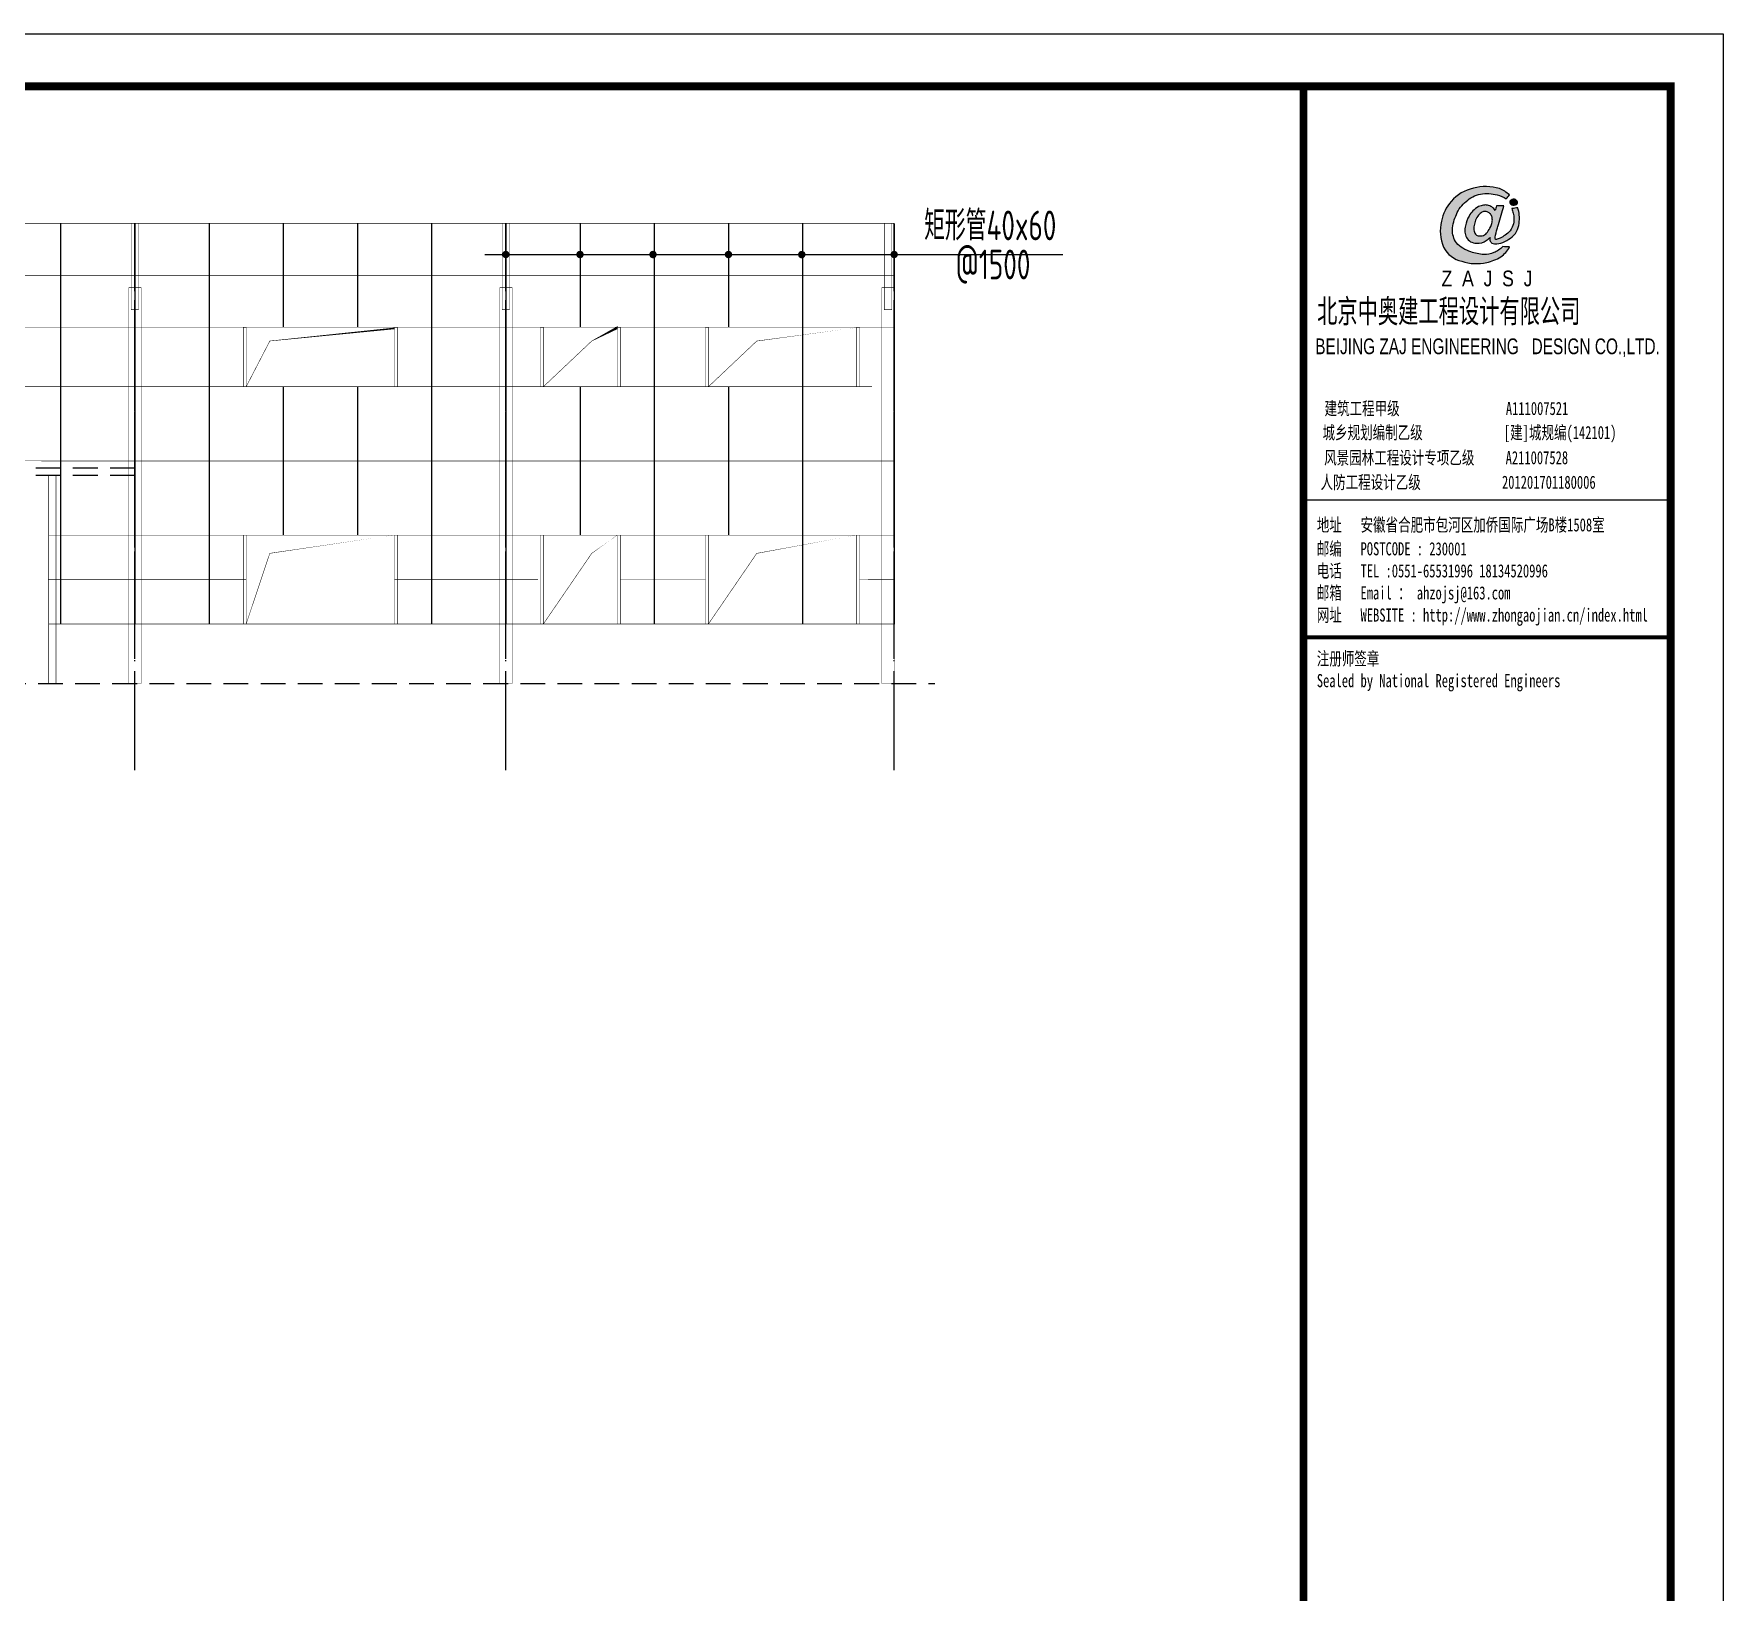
# Model space of a CAD drawing. Extents: x 180850 to 1399066, y 113487 to 334416.
# Drawn here: x 1249221 to 1283373, y 167623 to 199123 of the extents above; entities that cross this region are included whole.
import ezdxf
from ezdxf.enums import TextEntityAlignment as Align

# ---------------------------------------------------------------- set-up
doc = ezdxf.new("R2010")
doc.units = 0
doc.header["$LTSCALE"] = 1000
doc.linetypes.add('DASHED', pattern=[0.75, 0.5, -0.25])
doc.linetypes.add('DOTE', pattern=[2.4200000000000004, 2, -0.2, 0.02, -0.2])
doc.layers.add('_0', color=7, linetype='Continuous', lineweight=25)
for name, color, linetype in [('AXIS', 3, 'Continuous'), ('DOTE', 1, 'Continuous'), ('LT', 27, 'Continuous'), ('PUB_TITLE', 4, 'Continuous'), ('TEXT', 7, 'Continuous'), ('图签', 3, 'Continuous')]:
    doc.layers.add(name, color=color, linetype=linetype)
doc.styles.add('_gyy_title_Arial', font='arial.ttf', dxfattribs={"width": 0.7})
doc.styles.add('_gyy_title_ST', font='', dxfattribs={"width": 0.8})
doc.styles.add('HZ', font='txt.shx', dxfattribs={"width": 0.8, "bigfont": '000hztxt.shx'})
doc.styles.add('TSSD_Label', font='tssdeng.shx', dxfattribs={"width": 0.7, "bigfont": 'hztxt.shx'})
doc.styles.get('_gyy_title_ST').set_extended_font_data('SimSun')

# ---------------------------------------------------------------- blocks, each defined once
blk = doc.blocks.new('dd')
at = {"layer": '图签'}
h = blk.add_hatch(color=5, dxfattribs=at)
h.set_gradient(color1=(0, 0, 255), color2=(36, 36, 255), one_color=1, tint=0.5699999928474426)
h.paths.add_polyline_path([(451.8700253354618, 1270.103420782327, -0.09320616088150534), (531.1827945826794, 1561.965994964293, -0.1363212163101111), (715.9985840857273, 1807.10089223362, -0.1610393238100812), (988.1815984683137, 1948.137378285403, -0.1085913658374331), (1307.408932071755, 1934.705338552902, -0.04949688892021249), (1478.869990755222, 1861.206130500403, 0.0626270110807939), (1538.714814671432, 1932.317674396443, 0.09438823889892695), (1351.092656026016, 2055.593833866281, 0.1363260500647915), (853.7702773959585, 2062.309784872165, 0.1617216785072695), (430.3740807502763, 1810.458936596944, 0.1336611515905043), (243.3694883572171, 1434.660402611655, 0.1584139553343168), (285.8818659918604, 937.3756653797274, 0.2251700129393347), (631.9912853868464, 668.7347330086482, 0.1386632098469543), (1107.108042358282, 645.9967663732263, 0.07467564023450167), (1374.614592607715, 752.6850157670708, 0.1253444608720461), (1542.789770612609, 943.5213148760376, 0.006312031941914268), (1412.714348968701, 948.2582191075053, -0.0903849800875068), (1243.563420745195, 833.2772541621816, -0.09674474669206579), (1053.283653047284, 796.7837418183989, -0.07384507770527024), (803.366031993997, 850.0673382579985, -0.1408684842340485), (530.0580612454798, 1020.407350922716, -0.1607526894020743)])
h = blk.add_hatch(color=5, dxfattribs=at)
h.set_gradient(color1=(0, 0, 255), color2=(36, 36, 255), one_color=1, tint=0.5699999928474426)
h.paths.add_polyline_path([(1306.407087504514, 1288.91373014843, 0.0111685735543448), (1334.179949609912, 1370.234098000503, 0.0058073874292059), (1430.74394870142, 1723.526488231269, 0.011050354061816), (1291.784215944004, 1723.529203739861, 0.0167957366316829), (1267.441980092903, 1633.707473442541, 0.1259426083053771), (1203.433657872607, 1703.708850598967, 0.0838063796686714), (1120.357503668289, 1738.718835325904, 0.0828793590796445), (1046.800880110008, 1738.718835325904, -0.008502643764238), (951.6102572496748, 1709.892786455952, 0.0600568736950971), (844.1918671937892, 1628.15898099661, 0.0860781051540098), (773.5459901731228, 1531.601881071605, 0.0994244713489728), (704.600929418928, 1346.663471880165, 0.1215296120319456), (690.2345407729736, 1225.275188066851, 0.1026437782428593), (719.1156320978189, 1121.836459107435, 0.0566482742468074), (797.1326050549978, 1042.059114224117, 0.0929136686891323), (913.2508955734083, 1013.049208190372, 0.1945783011681839), (1098.31446987472, 1063.816647039959, -0.0025615636283557), (1174.51710499695, 1121.836459107435, 0.064353767081985), (1166.703297247295, 1068.38952589158, 0.1723847969635242), (1207.175409053569, 1016.67553252005, 0.1054584010802425), (1299.707307718345, 1002.170510642813, 0.0865667796574235), (1453.926915797987, 1045.685438553788, 0.0476737600010144), (1592.398695950978, 1136.125948054818, 0.1663589447892159), (1691.606510339188, 1274.138637935452, 0.0967482117768707), (1728.076596563798, 1431.319022455689, 0.0315096700737666), (1727.893490065471, 1547.919858532594, 0.0418149263440607), (1700.064647776191, 1690.631717166907, 0.0076537536443611), (1588.188807693659, 1673.025224631347, -0.0099193972810641), (1610.49769160396, 1584.974169656169, -0.0682693283308104), (1623.722173708375, 1482.05106707973, -0.1053359049731597), (1604.517848207732, 1352.10288951431, -0.1465197194586811), (1528.315213085269, 1223.371199085872, -0.0704859650629139), (1433.968976585544, 1150.846365141158, -0.0779367891432944), (1341.2084735838, 1102.844496109072, -0.1270977973068282), (1272.480865735444, 1084.427517124859, -0.1142145572256323), (1266.792074689991, 1129.121885298591, -0.0076090104044611)])
h.paths.add_polyline_path([(864.6406924028415, 1244.688025586525, -0.0999939566699065), (863.3457882258808, 1327.501423788981, -0.0509744533588661), (888.1885003037751, 1426.693534287693, -0.1205272215307177), (938.4462159016402, 1529.358961394017, -0.0438880200763531), (1001.893175081583, 1595.350875172197, -0.0844602066327082), (1063.439038293203, 1619.272964574968, -0.1473090708362969), (1127.492189266952, 1606.996539419815, -0.0374735859716375), (1176.695871599019, 1572.059546676181, -0.0693101734139261), (1209.066691762535, 1507.361656801364, -0.0676621388367064), (1213.154978850973, 1431.211870955409, -0.0267604170290998), (1210.905562745989, 1412.752891929893, 0.0172094390759435), (1183.169946420705, 1328.795447693843, -0.0488147901550103), (1119.723210269236, 1222.690858719423, -0.1390957044950057), (1045.805280343862, 1163.067977448438, -0.0979906843879139), (944.055385729298, 1153.151947747323, -0.0853943395427025), (908.9091974013718, 1169.116671556527, -0.1491414409661274)], flags=16)
h = blk.add_hatch(color=1, dxfattribs=at)
h.set_gradient(color1=(255, 0, 0), color2=(255, 0, 0), tint=0.5699999928474426)
h.paths.add_polyline_path([(1556.745340537862, 1817.821624113116, 0.3865527282698974), (1564.19717283512, 1757.317881104551, 0.170676473489855), (1604.202039679862, 1735.616538343245, 0.0822241971415479), (1656.51206465147, 1742.635888099598, 0.087508618819219), (1686.217915818212, 1765.695294900055, 0.2642345364635653), (1693.669525086996, 1803.859221880375, 0.2443334854711184), (1635.554907016573, 1850.397721087174, 0.3027104106784956)])
blk.add_lwpolyline([(1538.714814671432, 1932.317674396443, 0.0943882388989285), (1351.092656026012, 2055.593833866282, 0.1363260500647897), (853.7702773959609, 2062.309784872166, 0.1617216785072703), (430.3740807502763, 1810.458936596944, 0.1336611515905043), (243.3694883572171, 1434.660402611655, 0.1584139553343178), (285.8818659918616, 937.3756653797245, 0.2251700129393321), (631.9912853868445, 668.7347330086486, 0.1386632098469615), (1107.108042358304, 645.9967663732314, 0.0746756402344957), (1374.614592607715, 752.6850157670706, 0.1253444608720465), (1542.78977061261, 943.5213148760376, 0.0063120319419143), (1412.714348968701, 948.2582191075053, -0.0903849800875068), (1243.563420745195, 833.2772541621816, -0.0967447466920651), (1053.283653047285, 796.783741818399, -0.0738450777052711), (803.3660319939954, 850.0673382579989, -0.140868484234048), (530.0580612454796, 1020.407350922716, -0.1607526894020731), (451.8700253354618, 1270.103420782325, -0.0932061608815069), (531.1827945826808, 1561.965994964296, -0.1363212163101089), (715.9985840857262, 1807.100892233619, -0.1610393238100931), (988.1815984683344, 1948.137378285406, -0.1085913658374281), (1307.408932071761, 1934.7053385529, -0.0494968889202108), (1478.869990755222, 1861.206130500403, 0.0626270110807941)], format="xyb", close=True, dxfattribs=at)
for points in [[(1430.621093950118, 1723.529203739861, 0.0110405820226935), (1291.784215944004, 1723.529203739861, 0.0167957366316829), (1267.441980092903, 1633.707473442541, 0.1259426083053771), (1203.433657872607, 1703.708850598967, 0.0838063796686714), (1120.357503668289, 1738.718835325904, 0.0828793590796445), (1046.800880110008, 1738.718835325904, -0.008502643764238), (951.6102572496748, 1709.892786455952, 0.060056873695097), (844.1918671937892, 1628.15898099661, 0.0860781051540098), (773.5459901731228, 1531.601881071605, 0.0994244713489729), (704.600929418928, 1346.663471880165, 0.1215296120319456), (690.2345407729736, 1225.275188066851, 0.1026437782428593), (719.1156320978189, 1121.836459107435, 0.0566482742468074), (797.1326050549978, 1042.059114224117, 0.0929136686891323), (913.2508955734083, 1013.049208190372, 0.1945783011681839), (1098.31446987472, 1063.816647039959, -0.0025615636283557), (1174.51710499695, 1121.836459107435, 0.064353767081985), (1166.703297247295, 1068.38952589158, 0.1723847969635242), (1207.175409053569, 1016.67553252005, 0.1054584010802425), (1299.707307718345, 1002.170510642813, 0.0865667796574235), (1453.926915797987, 1045.685438553788, 0.0476737600010144), (1592.398695950978, 1136.125948054818, 0.1663589447892159), (1691.606510339188, 1274.138637935452, 0.0967482117768707), (1728.076596563798, 1431.319022455689, 0.0315096700737666), (1727.893490065471, 1547.919858532594, 0.0418149263440607), (1700.064647776191, 1690.631717166907, 0.0076537536443611), (1588.188807693659, 1673.025224631347, -0.0099193972810641), (1610.49769160396, 1584.974169656169, -0.0682693283308104), (1623.722173708375, 1482.05106707973, -0.1053359049731597), (1604.517848207732, 1352.10288951431, -0.1465197194586811), (1528.315213085269, 1223.371199085872, -0.0704859650629139), (1433.968976585544, 1150.846365141158, -0.0779367891432944), (1341.2084735838, 1102.844496109072, -0.1270977973068282), (1272.480865735444, 1084.427517124859, -0.1142145572256323), (1266.792074689991, 1129.121885298591, -0.0076090104044611), (1306.407087504514, 1288.91373014843, 0.0111685735543448), (1334.179949609912, 1370.234098000503, 0.0057820377645945), (1430.340300915879, 1721.979570176467, 0.0690251739103496)], [(1213.154978851904, 1431.211870967571, 0.0676621388256988), (1209.066691762651, 1507.361656801171, 0.0693101734139356), (1176.695871599135, 1572.059546675999, 0.037473585972357), (1127.492189266137, 1606.996539420317, 0.1473090708344477), (1063.439038293087, 1619.27296457495, 0.0844602066324044), (1001.893175081699, 1595.350875172226, 0.0438880200764336), (938.4462159016402, 1529.358961393926, 0.1205272215299953), (888.1885003038915, 1426.693534288286, 0.0509744533585513), (863.3457882261137, 1327.501423790192, 0.0999939566652626), (864.6406924017938, 1244.688025591488, 0.1491414409746819), (908.9091974013718, 1169.116671556534, 0.0853943395424477), (944.0553857291816, 1153.151947747348, 0.0979906843881414), (1045.805280343979, 1163.067977448474, 0.1390957044948573), (1119.723210269236, 1222.690858719448, 0.0488147901549098), (1183.169946420589, 1328.795447693643, -0.0172094390759338), (1210.905562745989, 1412.752891929602, 0.0267604170470766), (1213.154978851904, 1431.211870967571, 0.4412732984959725)], [(1693.669525086996, 1803.859221880375, 0.2439579563705034), (1635.667140612029, 1850.375359764083, 0.303116686561181), (1556.745340537862, 1817.821624113116, 0.3865527282698974), (1564.19717283512, 1757.317881104551, 0.1706764734898549), (1604.202039679862, 1735.616538343245, 0.0822241971415479), (1656.51206465147, 1742.635888099598, 0.087508618819219), (1686.217915818212, 1765.695294900055, 0.2642345364635653), (1693.669525086996, 1803.859221880375, -7.823139000216662)]]:
    blk.add_lwpolyline(points, format="xyb", dxfattribs=at)
at = {"insert": (245.7198282560566, 492.1178466209385), "char_height": 300, "width": 8000, "attachment_point": 1, "style": 'HZ'}
blk.add_mtext('{\\fArial|b0|i0|c0|p32;Z  A  J  S  J}', dxfattribs=at)

msp = doc.modelspace()

# ---------------------------------------------------------------- linework, layer by layer
at = {"color": 4}
for p, q in [((1249763.30296885, 195291.629591949), (1249763.302984841, 187191.629592029)), ((1251263.30296885, 195291.6295949103), (1251263.302984841, 187191.6295949903)), ((1252763.30296885, 195291.6295830649), (1252763.302984841, 187191.629583145)), ((1254263.30296885, 195291.6295860263), (1254263.302972996, 193191.6287463119)), ((1255763.30296885, 195291.6295889876), (1255763.302972996, 193191.628746318)), ((1257263.30296885, 195291.629591949), (1257263.302984841, 187191.629592029)), ((1258763.30296885, 195291.6295949103), (1258763.302984841, 187191.6295949903)), ((1260263.302952858, 195291.6295920052), (1260263.302957004, 193191.6287522908)), ((1261763.302952858, 195291.6295861706), (1261763.302968849, 187191.6295862507)), ((1263263.302952858, 195291.6295891321), (1263263.302957004, 193191.6287464625)), ((1264763.302952858, 195291.6295920934), (1264763.302968849, 187191.6295921734)), ((1266613.302960854, 195291.6295950548), (1266613.302976845, 187191.6295951348)), ((1254263.302975365, 191991.6295855161), (1254263.302981294, 188988.2545949112)), ((1255763.302975365, 191991.6295855161), (1255763.302981294, 188988.2545949153)), ((1260263.302959373, 191991.629591495), (1260263.302965302, 188988.2546008901)), ((1263263.302959373, 191991.6295856606), (1263263.302965302, 188988.2545950598))]:
    msp.add_line(p, q, dxfattribs=at)
at = {"layer": '_0', "color": 1, "const_width": 75}
for points in [[(1258763.302968849, 194698.9885180718, 1), (1258763.302968849, 194623.9885180718, 1)], [(1260263.302954102, 194698.9885181282, 1), (1260263.302954102, 194623.9885181282, 1)], [(1261738.721517073, 194698.9885191647, 1), (1261738.721517073, 194623.9885191647, 1)], [(1263263.302954176, 194698.9885202306, 1), (1263263.302954176, 194623.9885202306, 1)], [(1264746.088760638, 194697.1679735872, 1), (1264746.088760638, 194622.1679735872, 1)], [(1266613.302968849, 194698.9885188976, 1), (1266613.302968849, 194623.9885188976, 1)]]:
    msp.add_lwpolyline(points, format="xyb", close=True, dxfattribs=at)
at = {"layer": 'AXIS', "linetype": 'ByBlock'}
msp.add_line((1258341.284403729, 194661.4885180325), (1270025.486507152, 194661.4885191295), dxfattribs=at)
at = {"layer": 'DOTE', "linetype": 'DOTE'}
for p, q in [((1251263.302968849, 184241.6295896134), (1251263.302968849, 195291.6295895072)), ((1258763.302968849, 184241.6295896134), (1258763.302968849, 195291.6295895072)), ((1266613.302968849, 184241.6295896134), (1266613.302968849, 195291.6295895072))]:
    msp.add_line(p, q, dxfattribs=at)
at = {"layer": 'LT', "linetype": 'DASHED'}
for p, q in [((1251263.302968849, 184241.6295802099), (1251263.302968849, 195291.6295801036)), ((1258763.302968849, 184241.6295802099), (1258763.302968849, 195291.6295801036)), ((1266613.302968849, 184241.6295802099), (1266613.302968849, 195291.6295801036)), ((1251263.302968849, 190341.6295786655), (1243763.302968849, 190341.629580734)), ((1251263.302968849, 190191.6295786655), (1243763.302968849, 190191.6295807341)), ((1205807.651296284, 185991.6295801036), (1267436.357704154, 185991.6295801036))]:
    msp.add_line(p, q, dxfattribs=at)
at = {"layer": 'LT', "linetype": 'DASHED', "const_width": 10}
for points in [[(1266613.30295851, 195291.62958035), (1206513.302968849, 195291.6295801036)], [(1266613.30295851, 194241.6291634322), (1206513.302968849, 194241.6291631858)], [(1266613.303054469, 193191.6287465163), (1206513.303064797, 193191.6287462699)], [(1266163.523586976, 191991.6295709408), (1206513.302968849, 191991.6295706944)], [(1266163.523586982, 190491.6295709408), (1206513.302968855, 190491.6295706944)], [(1266613.30295851, 190488.2545800789), (1249371.303016726, 190488.2545800248)], [(1266613.30295851, 188988.2545802648), (1249521.303027067, 188988.2545802171)], [(1249505.302910642, 188089.9420801977), (1253513.302968826, 188089.9420801924)], [(1256513.302968845, 188089.9420801813), (1259412.407623779, 188089.9420803018)], [(1262799.390157423, 188086.7586823637), (1261077.216992805, 188086.7586823654)], [(1265913.304181379, 188086.7586823637), (1266613.302958521, 188089.9420800101)], [(1266613.302958509, 187191.62958035), (1249521.303027065, 187191.6295803023)]]:
    msp.add_lwpolyline(points, dxfattribs=at)
for points in [[(1251188.302968851, 195291.6295801029), (1251338.30296885, 195291.6295801029), (1251338.30296885, 193545.3559146564), (1251188.30296885, 193545.3559146564)], [(1258688.302968851, 195291.6295801036), (1258838.30296885, 195291.6295801036), (1258838.30296885, 193545.355914657), (1258688.30296885, 193545.355914657)], [(1266415.955778287, 195291.6295801036), (1266565.955778287, 195291.6295801036), (1266565.955778287, 193545.355914657), (1266415.955778287, 193545.355914657)], [(1251141.302968761, 185991.6295801036), (1251141.30307537, 193991.6295801036), (1251391.303075338, 193991.6295801036), (1251391.30296873, 185991.6295801036)], [(1258641.302968761, 185991.6295801036), (1258641.30307537, 193991.6295801036), (1258891.303075338, 193991.6295801036), (1258891.30296873, 185991.6295801036)], [(1266363.30295854, 185991.6295801036), (1266363.303065149, 193991.6295801036), (1266613.303065118, 193991.6295801036), (1266613.302958509, 185991.6295801036)], [(1253456.345956875, 193188.2545800375), (1253513.302968843, 193188.2545800375), (1253513.30296884, 191988.2545800079), (1253456.345956872, 191988.2545800079)], [(1253992.256045956, 192912.9741077943), (1256513.302968843, 193188.254580042), (1256513.302968849, 191988.2545800079), (1253513.302968849, 191988.2545800079)], [(1256570.25998083, 193188.2545800375), (1256513.302968862, 193188.2545800375), (1256513.302968859, 191988.2545800079), (1256570.259980827, 191988.2545800079)], [(1259463.302968838, 193187.3356623781), (1259520.259980806, 193187.3356623781), (1259520.259980802, 191987.3356623485), (1259463.302968834, 191987.3356623485)], [(1260499.213057918, 192912.0551901349), (1261020.259980805, 193187.3356623826), (1261020.259980812, 191987.3356623485), (1259520.259980812, 191987.3356623485)], [(1261077.216992792, 193187.3356623781), (1261020.259980825, 193187.3356623781), (1261020.259980821, 191987.3356623485), (1261077.216992789, 191987.3356623485)], [(1262799.390157412, 193187.3356623781), (1262856.34716938, 193187.3356623781), (1262856.347169376, 191987.3356623485), (1262799.390157408, 191987.3356623485)], [(1263835.300246492, 192912.0551901349), (1265856.347169379, 193187.3356623826), (1265856.347169386, 191987.3356623485), (1262856.347169386, 191987.3356623485)], [(1265913.304181366, 193187.3356623781), (1265856.347169399, 193187.3356623781), (1265856.347169395, 191987.3356623485), (1265913.304181363, 191987.3356623485)], [(1249671.303027066, 190191.6295807763), (1249521.303027066, 190191.6295807763), (1249521.303027064, 185991.6295801036), (1249671.303027064, 185991.6295801036)], [(1253456.345956874, 188988.2545804124), (1253513.302968842, 188988.2545804124), (1253513.302968839, 187191.6295803179), (1253456.345956871, 187191.6295803179)], [(1253992.256045952, 188621.3417596648), (1256513.302968841, 188988.2545804168), (1256513.302968849, 187191.6295803179), (1253513.302968849, 187191.6295803179)], [(1256570.259980828, 188988.2545804124), (1256513.30296886, 188988.2545804124), (1256513.302968858, 187191.6295803179), (1256570.259980826, 187191.6295803179)], [(1259463.302968852, 188987.3356627529), (1259520.259980819, 188987.3356627529), (1259520.259980817, 187190.7106626584), (1259463.302968849, 187190.7106626584)], [(1260499.21305793, 188620.4228420054), (1261020.259980818, 188987.3356627574), (1261020.259980827, 187190.7106626584), (1259520.259980827, 187190.7106626584)], [(1261077.216992806, 188987.3356627529), (1261020.259980838, 188987.3356627529), (1261020.259980836, 187190.7106626584), (1261077.216992804, 187190.7106626584)], [(1262799.390157426, 188987.3356627529), (1262856.347169393, 188987.3356627529), (1262856.347169391, 187190.7106626584), (1262799.390157423, 187190.7106626584)], [(1263835.300246504, 188620.4228420054), (1265856.347169393, 188987.3356627574), (1265856.347169401, 187190.7106626584), (1262856.347169401, 187190.7106626584)], [(1265913.30418138, 188987.3356627529), (1265856.347169412, 188987.3356627529), (1265856.34716941, 187190.7106626584), (1265913.304181378, 187190.7106626584)]]:
    msp.add_lwpolyline(points, close=True, dxfattribs=at)
at = {"layer": 'PUB_TITLE'}
msp.add_line((1274888.110331791, 189702.7901924208), (1282312.345331492, 189702.7901924208), dxfattribs=at)
msp.add_lwpolyline([(1194176.069831791, 199122.8308588691), (1283372.950331791, 199122.8308588691), (1283372.950331791, 136122.893858869), (1194176.069831791, 136122.893858869)], close=True, dxfattribs=at)
at = {"layer": 'PUB_TITLE', "const_width": 159.09075}
for points in [[(1196827.582331792, 137183.4988588691), (1196827.582331792, 198062.225858869), (1282312.345331791, 198062.225858869), (1282312.345331791, 137183.4988588691)], [(1274888.110331791, 198062.225858869), (1282312.345331791, 198062.225858869), (1282312.345331791, 137183.4988588691), (1274888.110331791, 137183.4988588691)]]:
    msp.add_lwpolyline(points, close=True, dxfattribs=at)
at = {"layer": 'PUB_TITLE', "const_width": 74.24227575195427}
msp.add_lwpolyline([(1274888.110331791, 186923.5538788037), (1282312.345331492, 186923.5538788037)], dxfattribs=at)

# ---------------------------------------------------------------- block references
at = {"layer": '图签', "xscale": 1.060604999957576, "yscale": 1.060604999957576, "zscale": 1.060604999957576}
msp.add_blockref('dd', (1277418.288964496, 193815.1758837747), dxfattribs=at)

# ---------------------------------------------------------------- texts
at = {"color": 1, "insert": (1275164.26248651, 193769.4535936599), "char_height": 538.6494613284541, "width": 7045.226871512727, "attachment_point": 1, "style": 'HZ'}
msp.add_mtext('北京中奥建工程设计有限公司', dxfattribs=at)
at = {"layer": 'PUB_TITLE', "width": 0.7}
for s, height, style, p in [('BEIJING ZAJ ENGINEERING   DESIGN CO.,LTD.', 318.1811817940896, '_gyy_title_Arial', (1278608.925380758, 192646.5384116866)), ('建筑工程甲级                 A111007521             ', 265.150984828408, '_gyy_title_ST', (1278598.262989381, 191417.7954830414)), ('城乡规划编制乙级             [建]城规编(142101)', 265.150984828408, '_gyy_title_ST', (1278244.201143017, 190931.3304556229)), ('风景园林工程设计专项乙级     A211007528           ', 265.150984828408, '_gyy_title_ST', (1278466.276721377, 190422.6867563512)), ('人防工程设计乙级             201201701180006', 265.150984828408, '_gyy_title_ST', (1278014.112432304, 189926.4662725075))]:
    msp.add_text(s, height=height, dxfattribs=dict(at, style=style)).set_placement(p, align=Align.CENTER)
at = {"layer": 'PUB_TITLE', "style": '_gyy_title_ST', "width": 0.7}
for s, p in [('地址   安徽省合肥市包河区加侨国际广场B楼1508室', (1275156.486985857, 189065.0352986841)), ('邮编   POSTCODE : 230001', (1275156.486985857, 188580.7170447391)), ('电话   TEL :0551-65531996 18134520996', (1275156.486985857, 188135.2629447568)), ('邮箱   Email ： ahzojsj@163.com', (1275156.486985857, 187689.8088447747)), ('网址   WEBSITE : http://www.zhongaojian.cn/index.html', (1275156.486985857, 187241.7353787909)), ('注册师签章', (1275156.486985857, 186361.4332288262)), ('Sealed by National Registered Engineers', (1275157.926542996, 185915.979128844))]:
    msp.add_text(s, height=265.150984828408, dxfattribs=at).set_placement(p)
at = {"layer": 'TEXT', "style": 'TSSD_Label', "width": 0.7}
for s, p in [('矩形管40x60', (1269892.496072194, 194769.3093518416)), ('@1500', (1269368.076319853, 193979.9391170313))]:
    msp.add_text(s, height=599.9998499999996, dxfattribs=at).set_placement(p, align=Align.BOTTOM_RIGHT)

doc.saveas('drawing.dxf')
